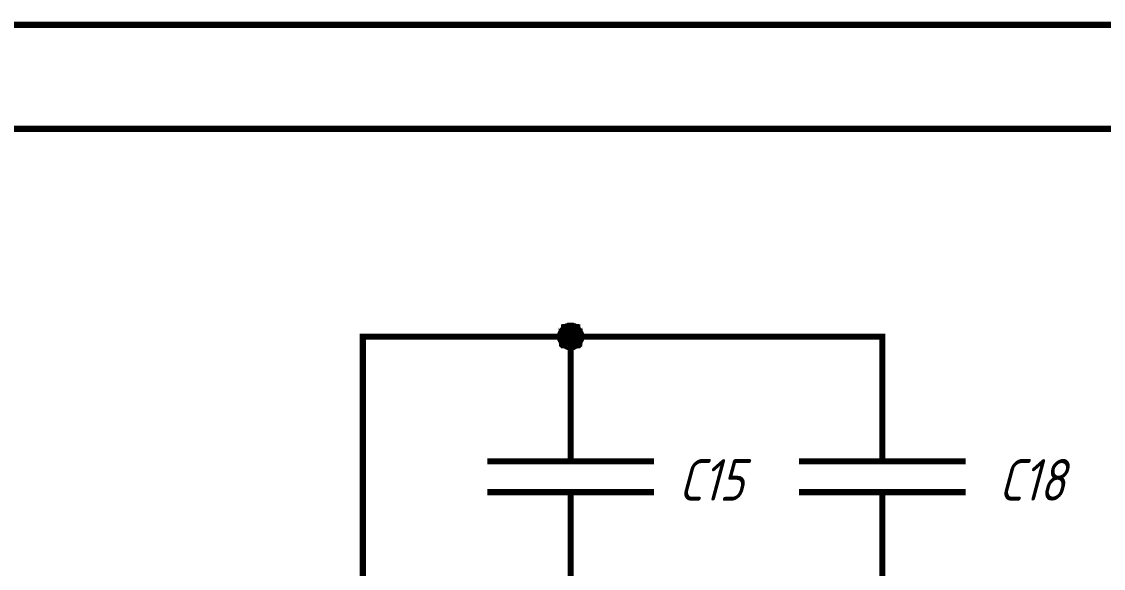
# Model space of a CAD drawing. Extents: x 260 to 1101, y 70 to 664.
# Drawn here: x 762.6 to 814.7, y 495.6 to 521.9 of the extents above; entities that cross this region are included whole.
import ezdxf

# ---------------------------------------------------------------- set-up
doc = ezdxf.new("R2010")
doc.units = 0
doc.header["$MEASUREMENT"] = 0
doc.layers.add('Sheet', color=255, linetype='CONTINUOUS')
doc.styles.add('GOST type A0', font='', dxfattribs={"oblique": 15, "height": 3.5})
doc.styles.get('GOST type A0').set_extended_font_data('GOST type A')

msp = doc.modelspace()

# ---------------------------------------------------------------- linework, layer by layer
at = {"layer": 'Sheet'}
for points, const_width in [([(569.127, 376.791), (569.127, 376.791), (561.612, 376.791), (561.612, 341.778), (746.551, 341.778), (746.551, 521.78), (844.005, 521.78), (844.005, 521.78)], 0.3), ([(844.005, 516.778), (844.005, 516.778), (731.551, 516.778), (731.551, 346.78), (551.612, 346.78), (551.612, 381.792), (569.127, 381.792), (569.127, 381.792)], 0.3), ([(788.539, 506.775), (788.539, 506.806), (788.539, 506.837), (788.539, 506.837), (788.539, 506.868), (788.539, 506.899), (788.57, 506.93), (788.57, 506.961), (788.57, 506.961), (788.601, 506.992), (788.601, 507.023), (788.601, 507.054), (788.632, 507.054), (788.632, 507.085), (788.663, 507.116), (788.663, 507.116), (788.694, 507.148), (788.694, 507.148), (788.725, 507.179), (788.725, 507.21), (788.756, 507.21), (788.787, 507.21), (788.787, 507.241), (788.819, 507.241), (788.85, 507.272), (788.85, 507.272), (788.881, 507.272), (788.912, 507.272), (788.943, 507.303), (788.974, 507.303), (788.974, 507.303), (789.005, 507.303), (789.036, 507.303)], 0.3), ([(788.539, 506.775), (788.539, 506.806), (788.539, 506.837), (788.539, 506.837), (788.539, 506.868), (788.539, 506.899), (788.57, 506.93), (788.57, 506.961), (788.57, 506.961), (788.601, 506.992), (788.601, 507.023), (788.601, 507.054), (788.632, 507.054), (788.632, 507.085), (788.663, 507.116), (788.663, 507.116), (788.694, 507.148), (788.694, 507.148), (788.725, 507.179), (788.725, 507.21), (788.756, 507.21), (788.787, 507.21), (788.787, 507.241), (788.819, 507.241), (788.85, 507.272), (788.85, 507.272), (788.881, 507.272), (788.912, 507.272), (788.943, 507.303), (788.974, 507.303), (788.974, 507.303), (789.005, 507.303), (789.036, 507.303)], 0.3), ([(788.539, 506.775), (788.539, 506.806), (788.539, 506.837), (788.539, 506.837), (788.539, 506.868), (788.539, 506.899), (788.57, 506.93), (788.57, 506.961), (788.57, 506.961), (788.601, 506.992), (788.601, 507.023), (788.601, 507.054), (788.632, 507.054), (788.632, 507.085), (788.663, 507.116), (788.663, 507.116), (788.694, 507.148), (788.694, 507.148), (788.725, 507.179), (788.725, 507.21), (788.756, 507.21), (788.787, 507.21), (788.787, 507.241), (788.819, 507.241), (788.85, 507.272), (788.85, 507.272), (788.881, 507.272), (788.912, 507.272), (788.943, 507.303), (788.974, 507.303), (788.974, 507.303), (789.005, 507.303), (789.036, 507.303)], 0.3), ([(788.539, 506.775), (788.539, 506.806), (788.539, 506.837), (788.539, 506.837), (788.539, 506.868), (788.539, 506.899), (788.57, 506.93), (788.57, 506.961), (788.57, 506.961), (788.601, 506.992), (788.601, 507.023), (788.601, 507.054), (788.632, 507.054), (788.632, 507.085), (788.663, 507.116), (788.663, 507.116), (788.694, 507.148), (788.694, 507.148), (788.725, 507.179), (788.725, 507.21), (788.756, 507.21), (788.787, 507.21), (788.787, 507.241), (788.819, 507.241), (788.85, 507.272), (788.85, 507.272), (788.881, 507.272), (788.912, 507.272), (788.943, 507.303), (788.974, 507.303), (788.974, 507.303), (789.005, 507.303), (789.036, 507.303)], 0.3), ([(788.539, 506.775), (788.539, 506.806), (788.539, 506.837), (788.539, 506.837), (788.539, 506.868), (788.539, 506.899), (788.57, 506.93), (788.57, 506.961), (788.57, 506.961), (788.601, 506.992), (788.601, 507.023), (788.601, 507.054), (788.632, 507.054), (788.632, 507.085), (788.663, 507.116), (788.663, 507.116), (788.694, 507.148), (788.694, 507.148), (788.725, 507.179), (788.725, 507.21), (788.756, 507.21), (788.787, 507.21), (788.787, 507.241), (788.819, 507.241), (788.85, 507.272), (788.85, 507.272), (788.881, 507.272), (788.912, 507.272), (788.943, 507.303), (788.974, 507.303), (788.974, 507.303), (789.005, 507.303), (789.036, 507.303)], 0.0991), ([(788.539, 506.775), (788.539, 506.806), (788.539, 506.837), (788.539, 506.837), (788.539, 506.868), (788.539, 506.899), (788.57, 506.93), (788.57, 506.961), (788.57, 506.961), (788.601, 506.992), (788.601, 507.023), (788.601, 507.054), (788.632, 507.054), (788.632, 507.085), (788.663, 507.116), (788.663, 507.116), (788.694, 507.148), (788.694, 507.148), (788.725, 507.179), (788.725, 507.21), (788.756, 507.21), (788.787, 507.21), (788.787, 507.241), (788.819, 507.241), (788.85, 507.272), (788.85, 507.272), (788.881, 507.272), (788.912, 507.272), (788.943, 507.303), (788.974, 507.303), (788.974, 507.303), (789.005, 507.303), (789.036, 507.303)], 0.0991), ([(788.539, 506.775), (788.539, 506.806), (788.539, 506.837), (788.539, 506.837), (788.539, 506.868), (788.539, 506.899), (788.57, 506.93), (788.57, 506.961), (788.57, 506.961), (788.601, 506.992), (788.601, 507.023), (788.601, 507.054), (788.632, 507.054), (788.632, 507.085), (788.663, 507.116), (788.663, 507.116), (788.694, 507.148), (788.694, 507.148), (788.725, 507.179), (788.725, 507.21), (788.756, 507.21), (788.787, 507.21), (788.787, 507.241), (788.819, 507.241), (788.85, 507.272), (788.85, 507.272), (788.881, 507.272), (788.912, 507.272), (788.943, 507.303), (788.974, 507.303), (788.974, 507.303), (789.005, 507.303), (789.036, 507.303)], 0.0991), ([(788.539, 506.775), (788.539, 506.806), (788.539, 506.837), (788.539, 506.837), (788.539, 506.868), (788.539, 506.899), (788.57, 506.93), (788.57, 506.961), (788.57, 506.961), (788.601, 506.992), (788.601, 507.023), (788.601, 507.054), (788.632, 507.054), (788.632, 507.085), (788.663, 507.116), (788.663, 507.116), (788.694, 507.148), (788.694, 507.148), (788.725, 507.179), (788.725, 507.21), (788.756, 507.21), (788.787, 507.21), (788.787, 507.241), (788.819, 507.241), (788.85, 507.272), (788.85, 507.272), (788.881, 507.272), (788.912, 507.272), (788.943, 507.303), (788.974, 507.303), (788.974, 507.303), (789.005, 507.303), (789.036, 507.303)], 0.0991), ([(789.036, 507.303), (789.036, 507.303)], 0.3), ([(789.036, 507.303), (789.067, 507.303), (789.098, 507.303), (789.098, 507.303), (789.129, 507.303), (789.16, 507.272), (789.191, 507.272), (789.222, 507.272), (789.222, 507.272), (789.253, 507.241), (789.284, 507.241), (789.284, 507.21), (789.315, 507.21), (789.346, 507.21), (789.346, 507.179), (789.378, 507.148), (789.378, 507.148), (789.409, 507.116), (789.409, 507.116), (789.44, 507.085), (789.44, 507.054), (789.471, 507.054), (789.471, 507.023), (789.471, 506.992), (789.502, 506.961), (789.502, 506.961), (789.502, 506.93), (789.533, 506.899), (789.533, 506.868), (789.533, 506.837), (789.533, 506.837), (789.533, 506.806), (789.533, 506.775)], 0.3), ([(789.036, 507.303), (789.036, 507.303)], 0.3), ([(789.036, 507.303), (789.067, 507.303), (789.098, 507.303), (789.098, 507.303), (789.129, 507.303), (789.16, 507.272), (789.191, 507.272), (789.222, 507.272), (789.222, 507.272), (789.253, 507.241), (789.284, 507.241), (789.284, 507.21), (789.315, 507.21), (789.346, 507.21), (789.346, 507.179), (789.378, 507.148), (789.378, 507.148), (789.409, 507.116), (789.409, 507.116), (789.44, 507.085), (789.44, 507.054), (789.471, 507.054), (789.471, 507.023), (789.471, 506.992), (789.502, 506.961), (789.502, 506.961), (789.502, 506.93), (789.533, 506.899), (789.533, 506.868), (789.533, 506.837), (789.533, 506.837), (789.533, 506.806), (789.533, 506.775)], 0.3), ([(789.036, 507.303), (789.036, 507.303)], 0.3), ([(789.036, 507.303), (789.067, 507.303), (789.098, 507.303), (789.098, 507.303), (789.129, 507.303), (789.16, 507.272), (789.191, 507.272), (789.222, 507.272), (789.222, 507.272), (789.253, 507.241), (789.284, 507.241), (789.284, 507.21), (789.315, 507.21), (789.346, 507.21), (789.346, 507.179), (789.378, 507.148), (789.378, 507.148), (789.409, 507.116), (789.409, 507.116), (789.44, 507.085), (789.44, 507.054), (789.471, 507.054), (789.471, 507.023), (789.471, 506.992), (789.502, 506.961), (789.502, 506.961), (789.502, 506.93), (789.533, 506.899), (789.533, 506.868), (789.533, 506.837), (789.533, 506.837), (789.533, 506.806), (789.533, 506.775)], 0.3), ([(789.036, 507.303), (789.036, 507.303)], 0.3), ([(789.036, 507.303), (789.067, 507.303), (789.098, 507.303), (789.098, 507.303), (789.129, 507.303), (789.16, 507.272), (789.191, 507.272), (789.222, 507.272), (789.222, 507.272), (789.253, 507.241), (789.284, 507.241), (789.284, 507.21), (789.315, 507.21), (789.346, 507.21), (789.346, 507.179), (789.378, 507.148), (789.378, 507.148), (789.409, 507.116), (789.409, 507.116), (789.44, 507.085), (789.44, 507.054), (789.471, 507.054), (789.471, 507.023), (789.471, 506.992), (789.502, 506.961), (789.502, 506.961), (789.502, 506.93), (789.533, 506.899), (789.533, 506.868), (789.533, 506.837), (789.533, 506.837), (789.533, 506.806), (789.533, 506.775)], 0.3), ([(789.036, 507.303), (789.036, 507.303)], 0.0991), ([(789.036, 507.303), (789.067, 507.303), (789.098, 507.303), (789.098, 507.303), (789.129, 507.303), (789.16, 507.272), (789.191, 507.272), (789.222, 507.272), (789.222, 507.272), (789.253, 507.241), (789.284, 507.241), (789.284, 507.21), (789.315, 507.21), (789.346, 507.21), (789.346, 507.179), (789.378, 507.148), (789.378, 507.148), (789.409, 507.116), (789.409, 507.116), (789.44, 507.085), (789.44, 507.054), (789.471, 507.054), (789.471, 507.023), (789.471, 506.992), (789.502, 506.961), (789.502, 506.961), (789.502, 506.93), (789.533, 506.899), (789.533, 506.868), (789.533, 506.837), (789.533, 506.837), (789.533, 506.806), (789.533, 506.775)], 0.0991), ([(789.036, 507.303), (789.036, 507.303)], 0.0991), ([(789.036, 507.303), (789.067, 507.303), (789.098, 507.303), (789.098, 507.303), (789.129, 507.303), (789.16, 507.272), (789.191, 507.272), (789.222, 507.272), (789.222, 507.272), (789.253, 507.241), (789.284, 507.241), (789.284, 507.21), (789.315, 507.21), (789.346, 507.21), (789.346, 507.179), (789.378, 507.148), (789.378, 507.148), (789.409, 507.116), (789.409, 507.116), (789.44, 507.085), (789.44, 507.054), (789.471, 507.054), (789.471, 507.023), (789.471, 506.992), (789.502, 506.961), (789.502, 506.961), (789.502, 506.93), (789.533, 506.899), (789.533, 506.868), (789.533, 506.837), (789.533, 506.837), (789.533, 506.806), (789.533, 506.775)], 0.0991), ([(789.036, 507.303), (789.036, 507.303)], 0.0991), ([(789.036, 507.303), (789.067, 507.303), (789.098, 507.303), (789.098, 507.303), (789.129, 507.303), (789.16, 507.272), (789.191, 507.272), (789.222, 507.272), (789.222, 507.272), (789.253, 507.241), (789.284, 507.241), (789.284, 507.21), (789.315, 507.21), (789.346, 507.21), (789.346, 507.179), (789.378, 507.148), (789.378, 507.148), (789.409, 507.116), (789.409, 507.116), (789.44, 507.085), (789.44, 507.054), (789.471, 507.054), (789.471, 507.023), (789.471, 506.992), (789.502, 506.961), (789.502, 506.961), (789.502, 506.93), (789.533, 506.899), (789.533, 506.868), (789.533, 506.837), (789.533, 506.837), (789.533, 506.806), (789.533, 506.775)], 0.0991), ([(789.036, 507.303), (789.036, 507.303)], 0.0991), ([(789.036, 507.303), (789.067, 507.303), (789.098, 507.303), (789.098, 507.303), (789.129, 507.303), (789.16, 507.272), (789.191, 507.272), (789.222, 507.272), (789.222, 507.272), (789.253, 507.241), (789.284, 507.241), (789.284, 507.21), (789.315, 507.21), (789.346, 507.21), (789.346, 507.179), (789.378, 507.148), (789.378, 507.148), (789.409, 507.116), (789.409, 507.116), (789.44, 507.085), (789.44, 507.054), (789.471, 507.054), (789.471, 507.023), (789.471, 506.992), (789.502, 506.961), (789.502, 506.961), (789.502, 506.93), (789.533, 506.899), (789.533, 506.868), (789.533, 506.837), (789.533, 506.837), (789.533, 506.806), (789.533, 506.775)], 0.0991), ([(779.036, 469.277), (779.036, 506.775), (789.036, 506.775), (789.036, 503.295)], 0.3), ([(789.036, 506.278), (789.005, 506.278), (788.974, 506.278), (788.974, 506.278), (788.943, 506.278), (788.912, 506.278), (788.881, 506.309), (788.85, 506.309), (788.85, 506.309), (788.819, 506.34), (788.787, 506.34), (788.787, 506.34), (788.756, 506.371), (788.725, 506.371), (788.725, 506.402), (788.694, 506.402), (788.694, 506.433), (788.663, 506.433), (788.663, 506.464), (788.632, 506.464), (788.632, 506.495), (788.601, 506.526), (788.601, 506.526), (788.601, 506.557), (788.57, 506.588), (788.57, 506.588), (788.57, 506.619), (788.539, 506.65), (788.539, 506.681), (788.539, 506.713), (788.539, 506.713), (788.539, 506.744), (788.539, 506.775)], 0.3), ([(788.539, 506.775), (788.539, 506.775)], 0.3), ([(789.036, 506.278), (789.005, 506.278), (788.974, 506.278), (788.974, 506.278), (788.943, 506.278), (788.912, 506.278), (788.881, 506.309), (788.85, 506.309), (788.85, 506.309), (788.819, 506.34), (788.787, 506.34), (788.787, 506.34), (788.756, 506.371), (788.725, 506.371), (788.725, 506.402), (788.694, 506.402), (788.694, 506.433), (788.663, 506.433), (788.663, 506.464), (788.632, 506.464), (788.632, 506.495), (788.601, 506.526), (788.601, 506.526), (788.601, 506.557), (788.57, 506.588), (788.57, 506.588), (788.57, 506.619), (788.539, 506.65), (788.539, 506.681), (788.539, 506.713), (788.539, 506.713), (788.539, 506.744), (788.539, 506.775)], 0.3), ([(788.539, 506.775), (788.539, 506.775)], 0.3), ([(789.036, 506.278), (789.005, 506.278), (788.974, 506.278), (788.974, 506.278), (788.943, 506.278), (788.912, 506.278), (788.881, 506.309), (788.85, 506.309), (788.85, 506.309), (788.819, 506.34), (788.787, 506.34), (788.787, 506.34), (788.756, 506.371), (788.725, 506.371), (788.725, 506.402), (788.694, 506.402), (788.694, 506.433), (788.663, 506.433), (788.663, 506.464), (788.632, 506.464), (788.632, 506.495), (788.601, 506.526), (788.601, 506.526), (788.601, 506.557), (788.57, 506.588), (788.57, 506.588), (788.57, 506.619), (788.539, 506.65), (788.539, 506.681), (788.539, 506.713), (788.539, 506.713), (788.539, 506.744), (788.539, 506.775)], 0.3), ([(788.539, 506.775), (788.539, 506.775)], 0.3), ([(789.036, 506.278), (789.005, 506.278), (788.974, 506.278), (788.974, 506.278), (788.943, 506.278), (788.912, 506.278), (788.881, 506.309), (788.85, 506.309), (788.85, 506.309), (788.819, 506.34), (788.787, 506.34), (788.787, 506.34), (788.756, 506.371), (788.725, 506.371), (788.725, 506.402), (788.694, 506.402), (788.694, 506.433), (788.663, 506.433), (788.663, 506.464), (788.632, 506.464), (788.632, 506.495), (788.601, 506.526), (788.601, 506.526), (788.601, 506.557), (788.57, 506.588), (788.57, 506.588), (788.57, 506.619), (788.539, 506.65), (788.539, 506.681), (788.539, 506.713), (788.539, 506.713), (788.539, 506.744), (788.539, 506.775)], 0.3), ([(788.539, 506.775), (788.539, 506.775)], 0.3), ([(789.036, 506.278), (789.005, 506.278), (788.974, 506.278), (788.974, 506.278), (788.943, 506.278), (788.912, 506.278), (788.881, 506.309), (788.85, 506.309), (788.85, 506.309), (788.819, 506.34), (788.787, 506.34), (788.787, 506.34), (788.756, 506.371), (788.725, 506.371), (788.725, 506.402), (788.694, 506.402), (788.694, 506.433), (788.663, 506.433), (788.663, 506.464), (788.632, 506.464), (788.632, 506.495), (788.601, 506.526), (788.601, 506.526), (788.601, 506.557), (788.57, 506.588), (788.57, 506.588), (788.57, 506.619), (788.539, 506.65), (788.539, 506.681), (788.539, 506.713), (788.539, 506.713), (788.539, 506.744), (788.539, 506.775)], 0.0991), ([(788.539, 506.775), (788.539, 506.775)], 0.0991), ([(789.036, 506.278), (789.005, 506.278), (788.974, 506.278), (788.974, 506.278), (788.943, 506.278), (788.912, 506.278), (788.881, 506.309), (788.85, 506.309), (788.85, 506.309), (788.819, 506.34), (788.787, 506.34), (788.787, 506.34), (788.756, 506.371), (788.725, 506.371), (788.725, 506.402), (788.694, 506.402), (788.694, 506.433), (788.663, 506.433), (788.663, 506.464), (788.632, 506.464), (788.632, 506.495), (788.601, 506.526), (788.601, 506.526), (788.601, 506.557), (788.57, 506.588), (788.57, 506.588), (788.57, 506.619), (788.539, 506.65), (788.539, 506.681), (788.539, 506.713), (788.539, 506.713), (788.539, 506.744), (788.539, 506.775)], 0.0991), ([(788.539, 506.775), (788.539, 506.775)], 0.0991), ([(789.036, 506.278), (789.005, 506.278), (788.974, 506.278), (788.974, 506.278), (788.943, 506.278), (788.912, 506.278), (788.881, 506.309), (788.85, 506.309), (788.85, 506.309), (788.819, 506.34), (788.787, 506.34), (788.787, 506.34), (788.756, 506.371), (788.725, 506.371), (788.725, 506.402), (788.694, 506.402), (788.694, 506.433), (788.663, 506.433), (788.663, 506.464), (788.632, 506.464), (788.632, 506.495), (788.601, 506.526), (788.601, 506.526), (788.601, 506.557), (788.57, 506.588), (788.57, 506.588), (788.57, 506.619), (788.539, 506.65), (788.539, 506.681), (788.539, 506.713), (788.539, 506.713), (788.539, 506.744), (788.539, 506.775)], 0.0991), ([(788.539, 506.775), (788.539, 506.775)], 0.0991), ([(789.036, 506.278), (789.005, 506.278), (788.974, 506.278), (788.974, 506.278), (788.943, 506.278), (788.912, 506.278), (788.881, 506.309), (788.85, 506.309), (788.85, 506.309), (788.819, 506.34), (788.787, 506.34), (788.787, 506.34), (788.756, 506.371), (788.725, 506.371), (788.725, 506.402), (788.694, 506.402), (788.694, 506.433), (788.663, 506.433), (788.663, 506.464), (788.632, 506.464), (788.632, 506.495), (788.601, 506.526), (788.601, 506.526), (788.601, 506.557), (788.57, 506.588), (788.57, 506.588), (788.57, 506.619), (788.539, 506.65), (788.539, 506.681), (788.539, 506.713), (788.539, 506.713), (788.539, 506.744), (788.539, 506.775)], 0.0991), ([(788.539, 506.775), (788.539, 506.775)], 0.0991), ([(789.533, 506.775), (789.533, 506.744), (789.533, 506.713), (789.533, 506.713), (789.533, 506.681), (789.533, 506.65), (789.502, 506.619), (789.502, 506.588), (789.502, 506.588), (789.471, 506.557), (789.471, 506.526), (789.471, 506.526), (789.44, 506.495), (789.44, 506.464), (789.409, 506.464), (789.409, 506.433), (789.378, 506.433), (789.378, 506.402), (789.346, 506.402), (789.346, 506.371), (789.315, 506.371), (789.284, 506.34), (789.284, 506.34), (789.253, 506.34), (789.222, 506.309), (789.222, 506.309), (789.191, 506.309), (789.16, 506.278), (789.129, 506.278), (789.098, 506.278), (789.098, 506.278), (789.067, 506.278), (789.036, 506.278)], 0.3), ([(804.036, 503.295), (804.036, 506.775), (789.036, 506.775)], 0.3), ([(789.533, 506.775), (789.533, 506.744), (789.533, 506.713), (789.533, 506.713), (789.533, 506.681), (789.533, 506.65), (789.502, 506.619), (789.502, 506.588), (789.502, 506.588), (789.471, 506.557), (789.471, 506.526), (789.471, 506.526), (789.44, 506.495), (789.44, 506.464), (789.409, 506.464), (789.409, 506.433), (789.378, 506.433), (789.378, 506.402), (789.346, 506.402), (789.346, 506.371), (789.315, 506.371), (789.284, 506.34), (789.284, 506.34), (789.253, 506.34), (789.222, 506.309), (789.222, 506.309), (789.191, 506.309), (789.16, 506.278), (789.129, 506.278), (789.098, 506.278), (789.098, 506.278), (789.067, 506.278), (789.036, 506.278)], 0.3), ([(789.533, 506.775), (789.533, 506.744), (789.533, 506.713), (789.533, 506.713), (789.533, 506.681), (789.533, 506.65), (789.502, 506.619), (789.502, 506.588), (789.502, 506.588), (789.471, 506.557), (789.471, 506.526), (789.471, 506.526), (789.44, 506.495), (789.44, 506.464), (789.409, 506.464), (789.409, 506.433), (789.378, 506.433), (789.378, 506.402), (789.346, 506.402), (789.346, 506.371), (789.315, 506.371), (789.284, 506.34), (789.284, 506.34), (789.253, 506.34), (789.222, 506.309), (789.222, 506.309), (789.191, 506.309), (789.16, 506.278), (789.129, 506.278), (789.098, 506.278), (789.098, 506.278), (789.067, 506.278), (789.036, 506.278)], 0.3), ([(789.533, 506.775), (789.533, 506.744), (789.533, 506.713), (789.533, 506.713), (789.533, 506.681), (789.533, 506.65), (789.502, 506.619), (789.502, 506.588), (789.502, 506.588), (789.471, 506.557), (789.471, 506.526), (789.471, 506.526), (789.44, 506.495), (789.44, 506.464), (789.409, 506.464), (789.409, 506.433), (789.378, 506.433), (789.378, 506.402), (789.346, 506.402), (789.346, 506.371), (789.315, 506.371), (789.284, 506.34), (789.284, 506.34), (789.253, 506.34), (789.222, 506.309), (789.222, 506.309), (789.191, 506.309), (789.16, 506.278), (789.129, 506.278), (789.098, 506.278), (789.098, 506.278), (789.067, 506.278), (789.036, 506.278)], 0.3), ([(789.533, 506.775), (789.533, 506.744), (789.533, 506.713), (789.533, 506.713), (789.533, 506.681), (789.533, 506.65), (789.502, 506.619), (789.502, 506.588), (789.502, 506.588), (789.471, 506.557), (789.471, 506.526), (789.471, 506.526), (789.44, 506.495), (789.44, 506.464), (789.409, 506.464), (789.409, 506.433), (789.378, 506.433), (789.378, 506.402), (789.346, 506.402), (789.346, 506.371), (789.315, 506.371), (789.284, 506.34), (789.284, 506.34), (789.253, 506.34), (789.222, 506.309), (789.222, 506.309), (789.191, 506.309), (789.16, 506.278), (789.129, 506.278), (789.098, 506.278), (789.098, 506.278), (789.067, 506.278), (789.036, 506.278)], 0.0991), ([(789.533, 506.775), (789.533, 506.744), (789.533, 506.713), (789.533, 506.713), (789.533, 506.681), (789.533, 506.65), (789.502, 506.619), (789.502, 506.588), (789.502, 506.588), (789.471, 506.557), (789.471, 506.526), (789.471, 506.526), (789.44, 506.495), (789.44, 506.464), (789.409, 506.464), (789.409, 506.433), (789.378, 506.433), (789.378, 506.402), (789.346, 506.402), (789.346, 506.371), (789.315, 506.371), (789.284, 506.34), (789.284, 506.34), (789.253, 506.34), (789.222, 506.309), (789.222, 506.309), (789.191, 506.309), (789.16, 506.278), (789.129, 506.278), (789.098, 506.278), (789.098, 506.278), (789.067, 506.278), (789.036, 506.278)], 0.0991), ([(789.533, 506.775), (789.533, 506.744), (789.533, 506.713), (789.533, 506.713), (789.533, 506.681), (789.533, 506.65), (789.502, 506.619), (789.502, 506.588), (789.502, 506.588), (789.471, 506.557), (789.471, 506.526), (789.471, 506.526), (789.44, 506.495), (789.44, 506.464), (789.409, 506.464), (789.409, 506.433), (789.378, 506.433), (789.378, 506.402), (789.346, 506.402), (789.346, 506.371), (789.315, 506.371), (789.284, 506.34), (789.284, 506.34), (789.253, 506.34), (789.222, 506.309), (789.222, 506.309), (789.191, 506.309), (789.16, 506.278), (789.129, 506.278), (789.098, 506.278), (789.098, 506.278), (789.067, 506.278), (789.036, 506.278)], 0.0991), ([(789.533, 506.775), (789.533, 506.744), (789.533, 506.713), (789.533, 506.713), (789.533, 506.681), (789.533, 506.65), (789.502, 506.619), (789.502, 506.588), (789.502, 506.588), (789.471, 506.557), (789.471, 506.526), (789.471, 506.526), (789.44, 506.495), (789.44, 506.464), (789.409, 506.464), (789.409, 506.433), (789.378, 506.433), (789.378, 506.402), (789.346, 506.402), (789.346, 506.371), (789.315, 506.371), (789.284, 506.34), (789.284, 506.34), (789.253, 506.34), (789.222, 506.309), (789.222, 506.309), (789.191, 506.309), (789.16, 506.278), (789.129, 506.278), (789.098, 506.278), (789.098, 506.278), (789.067, 506.278), (789.036, 506.278)], 0.0991), ([(789.533, 506.775), (789.533, 506.775), (789.533, 506.775), (789.533, 506.775), (789.533, 506.775), (789.533, 506.775), (789.533, 506.775), (789.533, 506.775), (789.533, 506.775), (789.533, 506.775), (789.533, 506.775), (789.533, 506.775), (789.533, 506.775), (789.533, 506.775), (789.533, 506.775), (789.533, 506.775), (789.533, 506.775), (789.533, 506.775), (789.533, 506.775), (789.533, 506.775), (789.533, 506.775), (789.533, 506.775), (789.533, 506.775), (789.533, 506.775), (789.533, 506.775), (789.533, 506.775), (789.533, 506.775), (789.533, 506.775), (789.533, 506.775), (789.533, 506.775), (789.533, 506.775), (789.533, 506.775), (789.533, 506.775)], 0.3), ([(789.533, 506.775), (789.533, 506.775)], 0.3), ([(789.533, 506.775), (789.533, 506.775), (789.533, 506.775), (789.533, 506.775), (789.533, 506.775), (789.533, 506.775), (789.533, 506.775), (789.533, 506.775), (789.533, 506.775), (789.533, 506.775), (789.533, 506.775), (789.533, 506.775), (789.533, 506.775), (789.533, 506.775), (789.533, 506.775), (789.533, 506.775), (789.533, 506.775), (789.533, 506.775), (789.533, 506.775), (789.533, 506.775), (789.533, 506.775), (789.533, 506.775), (789.533, 506.775), (789.533, 506.775), (789.533, 506.775), (789.533, 506.775), (789.533, 506.775), (789.533, 506.775), (789.533, 506.775), (789.533, 506.775), (789.533, 506.775), (789.533, 506.775), (789.533, 506.775)], 0.3), ([(789.533, 506.775), (789.533, 506.775)], 0.3), ([(789.533, 506.775), (789.533, 506.775), (789.533, 506.775), (789.533, 506.775), (789.533, 506.775), (789.533, 506.775), (789.533, 506.775), (789.533, 506.775), (789.533, 506.775), (789.533, 506.775), (789.533, 506.775), (789.533, 506.775), (789.533, 506.775), (789.533, 506.775), (789.533, 506.775), (789.533, 506.775), (789.533, 506.775), (789.533, 506.775), (789.533, 506.775), (789.533, 506.775), (789.533, 506.775), (789.533, 506.775), (789.533, 506.775), (789.533, 506.775), (789.533, 506.775), (789.533, 506.775), (789.533, 506.775), (789.533, 506.775), (789.533, 506.775), (789.533, 506.775), (789.533, 506.775), (789.533, 506.775), (789.533, 506.775)], 0.3), ([(789.533, 506.775), (789.533, 506.775)], 0.3), ([(789.533, 506.775), (789.533, 506.775), (789.533, 506.775), (789.533, 506.775), (789.533, 506.775), (789.533, 506.775), (789.533, 506.775), (789.533, 506.775), (789.533, 506.775), (789.533, 506.775), (789.533, 506.775), (789.533, 506.775), (789.533, 506.775), (789.533, 506.775), (789.533, 506.775), (789.533, 506.775), (789.533, 506.775), (789.533, 506.775), (789.533, 506.775), (789.533, 506.775), (789.533, 506.775), (789.533, 506.775), (789.533, 506.775), (789.533, 506.775), (789.533, 506.775), (789.533, 506.775), (789.533, 506.775), (789.533, 506.775), (789.533, 506.775), (789.533, 506.775), (789.533, 506.775), (789.533, 506.775), (789.533, 506.775)], 0.3), ([(789.533, 506.775), (789.533, 506.775)], 0.3), ([(789.533, 506.775), (789.533, 506.775), (789.533, 506.775), (789.533, 506.775), (789.533, 506.775), (789.533, 506.775), (789.533, 506.775), (789.533, 506.775), (789.533, 506.775), (789.533, 506.775), (789.533, 506.775), (789.533, 506.775), (789.533, 506.775), (789.533, 506.775), (789.533, 506.775), (789.533, 506.775), (789.533, 506.775), (789.533, 506.775), (789.533, 506.775), (789.533, 506.775), (789.533, 506.775), (789.533, 506.775), (789.533, 506.775), (789.533, 506.775), (789.533, 506.775), (789.533, 506.775), (789.533, 506.775), (789.533, 506.775), (789.533, 506.775), (789.533, 506.775), (789.533, 506.775), (789.533, 506.775), (789.533, 506.775)], 0.0991), ([(789.533, 506.775), (789.533, 506.775)], 0.0991), ([(789.533, 506.775), (789.533, 506.775), (789.533, 506.775), (789.533, 506.775), (789.533, 506.775), (789.533, 506.775), (789.533, 506.775), (789.533, 506.775), (789.533, 506.775), (789.533, 506.775), (789.533, 506.775), (789.533, 506.775), (789.533, 506.775), (789.533, 506.775), (789.533, 506.775), (789.533, 506.775), (789.533, 506.775), (789.533, 506.775), (789.533, 506.775), (789.533, 506.775), (789.533, 506.775), (789.533, 506.775), (789.533, 506.775), (789.533, 506.775), (789.533, 506.775), (789.533, 506.775), (789.533, 506.775), (789.533, 506.775), (789.533, 506.775), (789.533, 506.775), (789.533, 506.775), (789.533, 506.775), (789.533, 506.775)], 0.0991), ([(789.533, 506.775), (789.533, 506.775)], 0.0991), ([(789.533, 506.775), (789.533, 506.775), (789.533, 506.775), (789.533, 506.775), (789.533, 506.775), (789.533, 506.775), (789.533, 506.775), (789.533, 506.775), (789.533, 506.775), (789.533, 506.775), (789.533, 506.775), (789.533, 506.775), (789.533, 506.775), (789.533, 506.775), (789.533, 506.775), (789.533, 506.775), (789.533, 506.775), (789.533, 506.775), (789.533, 506.775), (789.533, 506.775), (789.533, 506.775), (789.533, 506.775), (789.533, 506.775), (789.533, 506.775), (789.533, 506.775), (789.533, 506.775), (789.533, 506.775), (789.533, 506.775), (789.533, 506.775), (789.533, 506.775), (789.533, 506.775), (789.533, 506.775), (789.533, 506.775)], 0.0991), ([(789.533, 506.775), (789.533, 506.775)], 0.0991), ([(789.533, 506.775), (789.533, 506.775), (789.533, 506.775), (789.533, 506.775), (789.533, 506.775), (789.533, 506.775), (789.533, 506.775), (789.533, 506.775), (789.533, 506.775), (789.533, 506.775), (789.533, 506.775), (789.533, 506.775), (789.533, 506.775), (789.533, 506.775), (789.533, 506.775), (789.533, 506.775), (789.533, 506.775), (789.533, 506.775), (789.533, 506.775), (789.533, 506.775), (789.533, 506.775), (789.533, 506.775), (789.533, 506.775), (789.533, 506.775), (789.533, 506.775), (789.533, 506.775), (789.533, 506.775), (789.533, 506.775), (789.533, 506.775), (789.533, 506.775), (789.533, 506.775), (789.533, 506.775), (789.533, 506.775)], 0.0991), ([(789.533, 506.775), (789.533, 506.775)], 0.0991), ([(789.036, 500.779), (789.036, 503.295)], 0.3), ([(804.036, 500.779), (804.036, 503.295)], 0.3), ([(785.03, 500.779), (793.042, 500.779)], 0.3), ([(800.03, 500.779), (808.042, 500.779)], 0.3), ([(785.03, 499.288), (793.042, 499.288)], 0.3), ([(789.036, 499.288), (789.036, 496.771)], 0.3), ([(800.03, 499.288), (808.042, 499.288)], 0.3), ([(804.036, 499.288), (804.036, 496.771)], 0.3), ([(789.036, 490.775), (789.036, 496.771)], 0.3), ([(804.036, 494.286), (804.036, 496.771)], 0.3)]:
    msp.add_lwpolyline(points, dxfattribs=dict(at, const_width=const_width))
at = {"layer": 'Sheet', "const_width": 0.508}
msp.add_lwpolyline([(788.809, 506.797, 1), (789.317, 506.797, 1)], format="xyb", close=True, dxfattribs=at)

# ---------------------------------------------------------------- texts
at = {"layer": 'Sheet', "style": 'GOST type A0', "oblique": 15}
for s, p in [('C15', (794.222, 498.884)), ('C18', (809.626, 498.884))]:
    msp.add_text(s, height=2, dxfattribs=at).set_placement(p)

doc.saveas('drawing.dxf')
